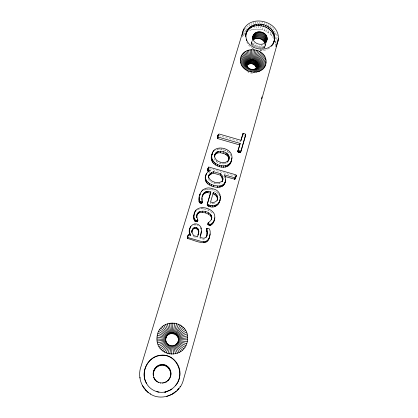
<?xml version="1.0" encoding="UTF-8"?>
<svg xmlns="http://www.w3.org/2000/svg" width="418" height="418" viewBox="0 0 418 418"><rect width="100%" height="100%" fill="white"/><g stroke="black" fill="none" stroke-linecap="round" stroke-linejoin="round"><path stroke-width="0.31" stroke-dasharray="2.09 1.57" d="M252.012 40.917L251.098 44.433L251.208 42.887L252.174 40.797M194.652 223.902L194.427 225.004L196.941 225.25L198.351 225.824M195.645 224.994L195.875 223.896M204.062 190.112L205.729 189.568L206.017 188.267M208.41 179.118L208.718 177.765M215.061 149.372L214.721 150.877C220.082 147.721 228.259 150.255 231.065 155.768M197.406 209.92L200.013 208.943L201.873 208.796L202.145 207.605M209.193 178.721L208.885 180.069C211.769 183.246 217.271 185.127 221.247 182.995M242.168 36.899L243.239 35.274L244.687 29.025M205.729 189.568L207.626 189.375L207.929 188.074M215.024 158.344L214.685 159.801C217.156 163.584 223.478 165.387 227.251 162.691M243.239 35.274L244.546 33.801L246.014 27.531M217.773 149.602L218.133 148.092M201.873 208.796L203.947 208.979L204.23 207.788M246.505 30.608L247.555 26.209M216.153 161.594L216.503 160.146M248.976 26.344L249.436 24.453M207.626 189.375L209.747 189.542L210.061 188.241M219.591 149.461L219.957 147.951M251.019 24.798L251.328 23.533M212.234 212.736L208.692 210.385L206.226 209.496L206.523 208.31M249.619 30.477L251.615 29.788L251.929 28.528M253.042 24.103L253.517 22.211M221.582 149.644L221.963 148.134M215.646 191.601L212.088 190.07L212.417 188.774M214.016 183.283L214.356 181.95M251.615 29.788L253.705 29.333L254.191 27.436M255.163 23.648L255.649 21.752M219.978 163.433L220.349 161.996M251.098 43.655L251.882 40.384M223.734 150.13L224.126 148.625M251.364 44.627L252.43 40.536M210.557 202.019L210.238 203.242L212.657 203.676L214.69 203.326M251.74 44.815L252.812 40.729M253.705 29.333L255.863 29.119L256.48 26.768M257.399 23.246L257.707 22.076M252.07 45.562L252.989 42.072M208.692 210.385L209.005 209.199M252.655 45.693L253.585 42.208M253.339 45.781L254.118 42.882M255.863 29.119L258.052 29.14L258.841 26.203M259.63 23.272L259.944 22.102M216.754 183.857L217.114 182.53M225.767 150.861L226.175 149.357M253.642 47.553L254.734 43.498M222.778 163.971L223.17 162.539M254.651 46.941L255.435 44.047M258.052 29.14L260.247 29.401L261.051 26.47M261.856 23.539L262.337 21.783M255.565 46.832L256.203 44.517M212.657 203.676L212.997 202.453M256.218 47.793L257.018 44.909M227.559 151.797L227.972 150.297M257.237 47.516L257.88 45.207M219.257 183.836L219.633 182.504M273.717 38.493C271.303 34.25 267.045 31.266 262.405 29.897L263.225 26.971M264.051 24.045L264.542 22.29M225.271 163.804L225.678 162.367M257.953 48.295L258.935 44.836M218.792 194.407L217.626 193.043L217.992 191.768M229.059 152.931L229.487 151.436M259.014 47.824L259.834 44.94M264.5 30.624L265.169 28.288M266.177 24.782L266.512 23.617M265.534 43.556L264.145 48.185L265.096 46.084L265.069 43.765M259.745 48.404L260.738 44.951M260.289 49.465L261.626 44.857M261.302 48.702L262.483 44.663M266.496 31.569L267.175 29.234M268.199 25.738L268.544 24.573M262.107 48.415L263.131 44.956M262.687 48.619L263.716 45.154M263.371 48.164L264.406 44.695M268.361 32.714L269.056 30.389M270.096 26.898L270.446 25.738M263.8 48.206L265.012 44.156M265.19 44.543L265.54 43.373M260.048 50.724L263.648 50.547L263.941 49.564M264.563 47.532L265.785 43.472M264.881 46.826L266.146 42.594M270.065 34.041L270.639 32.17M271.778 28.429L272.16 27.18M271.59 35.54L272.17 33.675M273.325 29.939L273.712 28.696M274.469 32.217L274.856 30.979M240.872 140.845L240.549 141.874L218.703 135.563M275.373 34.61L276.162 32.144M275.425 38.931L277.019 34.015M275.749 46.565L275.41 42.683L277.813 35.342M275.718 44.621L276.925 40.969M244.546 33.801L245.679 32.823M269.448 48.201L267.003 49.58L263.648 50.547M208.843 172.545L210.197 171.819M261.6 50.15L259.954 50.62M204.715 238.918L203.138 239.232L199.726 238.485M252.524 73.155L249.839 72.993L248.005 72.115M209.747 189.542L212.088 190.07M203.947 208.979L206.226 209.496M260.247 29.401L262.405 29.897M209.434 168.663L235.36 176.161M193.32 236.625L197.265 237.769M243.955 135.213L244.593 135.448M253.057 48.707L248.867 45.405L246.249 41.079M216.111 191.852L217.626 193.043M252.718 48.107L253.329 48.713M247.017 71.232L247.482 71.703M223.761 176.124L224.722 177.969M274.83 40.776L275.41 42.683"/><path stroke-width="0.63" d="M245.941 34.819C244.817 51.842 275.29 55.082 274.746 36.669C273.283 20.905 246.212 19.181 245.58 36.35L246.171 33.268M246.772 64.675C246.542 58.159 257.347 58.624 257.64 64.727C257.911 71.274 247.033 70.814 246.772 64.675L240.428 60.829C239.953 45.52 265.31 46.654 266.067 60.96C266.768 76.452 240.998 75.329 240.428 60.829M201.837 200.311C201.068 195.164 205.285 189.213 210.871 191.867L207.213 204.491L207.291 205.452C219.675 213.217 226.53 190.707 212.417 188.774C204.857 185.341 198.075 192.677 199.036 200.17C198.487 202.014 200.023 203.676 201.826 203.179L202.239 201.732L202.119 197.86M251.636 49.58L251.516 59.878L250.486 63.646L248.005 64.367L246.625 65.584L247.613 61.838L242.43 54.152M171.714 354.213L171.892 345.853C168.208 345.853 165.214 342.227 165.695 338.622L157.048 337.033C158.626 316.964 189.892 319.545 187.557 339.782C185.749 360.279 154.859 357.761 157.048 337.033M210.144 233.996L209.423 237.147C210.181 234.482 210.897 231.013 209.125 228.641L206.983 228.353C205.802 231.211 208.248 234.629 206.121 237.429M224.957 176.469L234.791 179.238L235.778 177.269L236.222 175.241L235.83 174.792L208.828 167.043L208.101 168.229L207.636 170.737L209.104 171.5M235.057 179.05L235.747 176.605M160.246 364.715C155.512 365.802 152.267 371.017 153.359 375.73C152.685 371.226 155.736 366.471 160.219 365.436L160.246 364.715C167.665 362.61 173.778 371.989 169.703 378.233L169.938 377.794L167.675 380.95L169.363 378.807L169.138 379.22M160.648 355.232C147.742 356.298 139.889 372.37 146.509 383.348C140.046 372.396 147.831 356.517 160.637 355.452L160.648 355.232C172.503 353.591 182.473 366.131 179.474 377.412C178.23 382.893 174.761 387.575 169.98 390.193C157.367 395.162 171.343 390.088 171.923 388.965M175.388 385.751C185.759 374.951 176.631 353.095 160.637 355.452M177.984 342.149C181.412 333.872 167.31 329.76 165.747 338.585C167.048 327.775 183.204 333.569 177.66 342.906L178.465 340.602L187.259 341.725M207.636 170.737L208.101 168.229M170.392 376.722L170.147 377.182C172.712 371.095 166.777 363.576 160.219 365.436M165.695 338.622L165.575 340.221L165.831 337.796L157.382 335.09M239.671 144.947L217.788 138.619L217.449 137.663L218.243 134.617L219.063 133.979L241.04 140.328L242.889 133.833L243.339 133.483L245.105 133.87L245.737 134.659L241.165 150.82L240.204 152.674L238.406 152.283L237.811 151.483L240.162 143.416L218.139 137.052L217.778 136.597L217.977 135.333M172.932 322.858L172.237 333.444M161.296 365.248L161.343 364.527M202.239 201.732L202.093 201.951C199.062 202.699 198.874 198.952 199.428 196.878L199.177 198.132M160.507 383.212L160.538 382.883C157.539 382.433 154.926 380.275 153.819 377.464L155.015 379.863L156.541 381.456L156.484 381.091M162.388 365.201L162.456 364.48M253.235 49.59L252.2 59.884L251.161 63.646L250.486 63.646M197.103 214.554L196.648 217.773C195.013 206.847 215.071 210.912 211.309 219.805L211.837 217.538M165.977 337.796L166.071 336.997L157.952 333.198M166.307 337.039L166.401 336.229L158.746 331.396M165.81 341.846L165.899 341.098L157.502 342.901M166.725 336.333L166.824 335.513L159.749 329.703M278.122 40.624C281.544 21.752 250.377 12.848 243.187 30.571L140.302 368.744C137.93 378.206 141.958 389.095 150.527 394.043L150.287 393.939C161.144 401.385 178.92 394.921 183.032 381.195L278.122 40.624L276.11 46.67M167.221 335.68L167.331 334.855L160.951 328.156M245.805 34.798C250.419 17.242 280.959 27.426 273.022 44.251L273.508 42.756M163.469 365.295L163.563 364.574M222.993 178.57L222.439 181.156C223.682 178.58 222.444 175.806 220.756 173.773L213.567 171.694C211.189 172.561 208.556 174.128 208.404 176.95L209.298 174.405M267.024 39.684C268.549 31.742 254.86 28.471 252.88 36.429C251.275 44.418 265.096 47.715 267.024 39.684L266.282 42.176M167.796 335.1L167.911 334.264L162.325 326.766M168.438 334.593L168.559 333.752L163.856 325.57M206.748 236.05L207.385 232.727L206.816 228.609M208.336 177.624L208.713 175.586M192.17 230.025L191.757 232.387C191.47 229.137 194.72 225.736 197.756 228.312L198.587 229.602L198.806 231.467L198.095 234.947L198.806 231.467M169.133 334.17L169.264 333.324L165.518 324.572M169.781 354.041L171.077 345.78M164.525 365.531L164.645 364.815M169.87 333.841L170.011 332.994L167.284 323.788M174.828 323.03L173.031 333.517M207.934 169.332L208.31 169.786L210.51 170.424C204.25 172.336 203.205 182.154 209.376 184.908C214.361 188.204 224.675 189.067 225.354 181.093M225.103 182.561C226.253 179.986 225.699 177.049 224.163 174.755L234.958 177.88L235.527 177.702M209.747 236.118C207.992 248.13 194.511 239.989 187.786 238.594L187.41 237.832L188.413 234.738L190.702 235.25L189.458 232.016L189.359 230.36L189.265 233.072L190.237 235.757M187.41 237.832L187.776 235.956M187.463 238.328L187.588 236.802M188.09 235.141L187.593 236.99M217.553 199.057C218.483 196.131 216.001 193.388 213.321 192.578L210.557 202.019C213.253 203.017 216.879 202.249 217.553 199.057L217.188 200.295L217.757 197.913M170.643 333.611L170.795 332.754L169.128 323.239M187.786 238.594L187.969 237.57L187.645 237.299M188.225 235.778L188.413 234.738M189.166 231.426C188.905 226.54 193.973 221.817 198.602 224.732C202.573 227.042 201.513 232.366 200.452 235.998L201.445 231.06M189.458 229.801L189.652 228.73M229.179 157.675L228.134 161.233C234.09 152.162 214.256 146.248 214.377 157.074M168.663 345.649L168.794 344.954L164.347 352.066M189.265 233.072L189.458 232.016M190.608 227.361L190.807 226.274M219.748 201.21L219.978 199.976M189.715 234.702L189.913 233.657M205.17 178.11L205.771 175.048M197.918 220.38L197.521 221.712C193.847 222.444 193.121 217.757 193.936 215.129C193.466 217.642 194.61 221.284 197.766 220.594L196.888 216.629M211.639 218.677L210.724 220.563L207.981 223.123L207.866 224.753C213.671 227.601 216.55 216.681 213.713 212.966C209.334 206.581 195.431 204.679 194.067 214.45L194.532 213.29M214.847 154.812C213.06 161.547 224.832 165.324 228.411 160.272M212.135 153.861C206.189 166.432 230.872 173.71 231.588 159.305C235.036 148.003 212.778 142.737 211.811 155.344L212.543 153.5M231.206 161.327L232.032 157.847M193.717 216.284L194.292 213.29M171.432 333.475L171.019 322.931M193.717 218.018L193.936 216.879M194.767 212.715L194.992 211.539M214.136 220.667L214.821 217.809M254.834 49.779L252.88 59.962L251.835 63.724L251.161 63.646M193.999 219.539L194.218 218.405M195.728 211.289L195.958 210.108M194.38 220.558L194.605 219.429M191.961 231.091L192.813 228.662M165.544 365.902L165.685 365.196M199.929 194.506L199.673 195.77L200.426 193.832M194.678 220.986L194.903 219.863M199.036 200.17L199.287 198.926M194.95 221.195L195.18 220.072M192.599 229.738L193.555 228.865L193.774 227.784M199.13 201.654L199.381 200.421M195.358 221.388L195.587 220.265M199.308 202.385L199.558 201.157M201.502 191.82L201.675 190.963M199.49 202.625L199.741 201.398M199.736 202.803L199.992 201.575M196.868 215.709L197.547 213.473M195.958 221.582L196.194 220.458M200.065 202.949L200.321 201.727M193.555 228.865L194.751 228.489L194.981 227.408M202.714 190.577L202.897 189.72M197.306 214.633L198.169 212.59M206.1 174.985L206.393 173.606M205.259 179.709L205.452 176.746M200.515 203.101L200.776 201.878M196.674 221.759L196.915 220.636M208.331 167.608L208.033 169.018L208.572 167.21M197.923 213.755L198.728 213.081L198.978 211.91M207.751 171.03L208.049 169.63M202.563 195.593L202.291 196.852L203.111 194.182M205.74 181.198L206.032 179.855L205.546 178.355M208.624 167.989L208.828 167.043M201.142 203.252L201.408 202.03M208.007 171.187L208.31 169.786M197.197 221.801L197.437 220.683M197.756 219.612L197.672 221.503M211.414 157.346L211.733 155.872C210.954 165.826 229.074 170.351 231.645 159.88M197.521 221.712L197.766 220.594M201.565 203.279L201.831 202.056M202.84 195.452L203.817 193.085M198.55 232.523L198.336 230.673L197.51 229.383L196.11 228.646L196.345 227.564M212.652 153.004L212.866 152.011M198.728 213.081L199.715 212.61L199.971 211.44M201.826 203.179L202.093 201.951M211.456 159.211L211.774 157.748M206.596 182.572L206.894 181.234L206.032 179.855M203.54 194.36L204.397 193.55L204.679 192.27M213.629 151.52L213.849 150.517M211.91 160.92L212.234 159.462M217.423 138.17L217.778 136.597M218.243 134.617L217.449 137.663M217.532 138.473L217.888 136.9M218.149 135.751L218.389 134.695M204.397 193.55L205.39 193.001L205.677 191.721M217.788 138.619L218.139 137.052M197.51 229.383L197.756 228.312M207.814 183.81L208.117 182.483L206.894 181.234M212.736 162.445L213.06 160.998M208.99 175.779L209.993 174.781L210.306 173.402M173.81 333.689L176.689 323.448M242.053 35.54L243.187 30.571M243.741 30.044L244.028 28.795M214.507 156.29L215.385 153.516M205.39 193.001L206.513 192.703L206.805 191.423M199.715 212.61L202.223 212.313L202.5 211.142M207.652 170.288L207.803 169.635M215.045 155L215.787 154.028L216.137 152.539M166.51 366.403L166.672 365.708M209.993 174.781L211.409 173.904L211.733 172.519M213.911 163.788L214.246 162.351M198.336 230.673L198.587 229.602M215.787 154.028L216.707 153.349L217.057 151.854M209.376 184.908L209.684 183.586L208.117 182.483M206.513 192.703L207.746 192.646L208.049 191.366M246.259 33.304L246.625 31.768M216.707 153.349L217.762 152.92L218.123 151.426M246.923 31.883L247.294 30.342M211.409 173.904L213.237 173.083L213.567 171.694M174.562 333.966L178.481 324.096M162.701 383.254L162.78 382.925L166.003 381.911L167.869 380.573M215.416 164.948L215.761 163.516M247.796 30.566L248.167 29.02M248.851 29.364L249.232 27.818M246.374 40.577L246.62 39.569M211.257 185.843L211.581 184.526L209.684 183.586M250.084 28.309L250.466 26.757M200.859 228.965L201.126 227.888M217.762 152.92L220.239 152.742L220.61 151.248M251.469 27.4L251.855 25.848M211.508 218.677C211.66 215.374 208.075 213.744 205.426 212.893L205.719 211.722M207.291 205.452L207.516 203.273L210.871 191.867M217.219 165.899L217.574 164.478M207.657 205.865L207.965 204.658L207.594 204.24M252.984 26.668L253.376 25.111M175.273 334.332L180.179 324.969M208.305 206.158L208.619 204.951L207.965 204.658M254.609 26.109L255.006 24.552M213.452 186.611L213.791 185.294L211.581 184.526M252.644 37.442L253.104 35.676M208.916 206.33L209.23 205.128C213.53 206.764 219.126 204.825 220.129 199.976M219.272 166.641L219.643 165.22M252.671 37.913L253.433 34.966M252.639 39.026L253.867 34.307M256.312 25.738L256.72 24.181M228.75 159.133C228.954 155.924 225.725 154.038 223.045 153.286L223.431 151.797M252.697 40.201L254.395 33.706M246.374 65.391L247.028 62.893L241.05 56.634M246.463 65.469L247.284 62.345L241.651 55.348M255.006 33.174L253.298 39.673C257.044 36.852 263.183 38.602 264.845 42.997L266.762 36.554M213.321 192.578L212.987 193.853C215.275 194.626 217.459 196.575 217.391 199.156M247.022 65.124L248.015 61.373L243.38 53.06M253.982 39.224L255.701 32.714M247.482 64.717L248.48 60.96L244.483 52.098M175.931 334.787L176.156 333.951L181.752 326.05M258.073 25.561L258.486 24.004M248.005 64.367L249.008 60.605L245.727 51.273M254.724 38.858L256.459 32.343M167.404 367.025L167.581 366.346M208.462 214.105L208.77 212.945M248.574 64.079L249.583 60.317L247.085 50.599M255.523 38.581L257.274 32.066M210.677 206.722L211.001 205.52M249.185 63.86L250.199 60.098L248.538 50.087M221.435 167.127L221.817 165.711M256.365 38.393L258.125 31.878M259.86 25.582L260.283 24.025M249.828 63.714L250.847 59.952L250.063 49.747M257.232 38.304L259.008 31.789M225.746 154.394L226.154 152.91M215.004 194.83L215.354 193.56M222.601 179.918L221.634 177.002L220.38 175.147L220.756 173.773M258.115 38.315L259.907 31.794M261.647 25.796L262.076 24.239M217.292 187.311L217.653 186C220.965 186.386 224.68 184.678 225.511 181.229M176.532 335.325L176.762 334.494L183.183 327.331M258.993 38.419L260.806 31.904M212.401 206.868L212.736 205.666M223.442 167.294L223.834 165.878M226.828 155.12L227.24 153.641M266.067 60.96L257.64 64.727L256.542 68.442L255.304 65.626L252.498 63.876L256.412 50.144M261.454 98.768L261.976 96.882M259.865 38.618L261.689 32.108M263.408 26.203L263.847 24.646M207.866 224.753L208.525 222.538M210.473 215.698L210.797 214.544M253.141 64.1L254.196 60.344L257.937 50.672M206.983 228.353L206.513 229.681M221.634 177.002L222.015 175.638M260.707 38.911L262.546 32.405M206.602 230.49L206.905 229.425M227.69 155.961L228.108 154.482M253.752 64.393L254.813 60.636L259.39 51.362M245.737 134.659L240.517 152.549M216.519 196.267L216.879 195.007M219.084 187.301L219.455 185.994M261.506 39.292L263.361 32.792M240.883 140.699L242.889 133.833M237.811 151.483L240.162 143.416M265.116 26.794L265.561 25.242M203.509 242.738L203.796 241.745C206.215 241.813 208.237 240.052 209.11 237.894L208.791 238.913M254.322 64.748L255.393 60.997L260.748 52.203M211.09 216.618L211.419 215.474M225.271 167.143L225.678 165.721M228.312 156.907L228.735 155.433M214.032 206.738L214.377 205.536M206.91 231.896L207.213 230.835M254.839 65.161L255.92 61.409L261.987 53.18M262.258 39.752L264.124 33.257M208.932 225.255L209.251 224.158L208.174 223.656L207.981 223.123M222.345 178.559L222.737 177.206M177.054 335.931L177.295 335.111L184.442 328.778M255.304 65.626L256.391 61.88L263.094 54.283M227.392 162.21L227.669 161.249M228.672 157.962L229.101 156.499M211.435 217.611L211.764 216.472M262.943 40.29L264.824 33.806M266.747 27.562L267.196 26.015M217.318 198.101L217.684 196.852M222.094 181.773L222.831 179.813M255.701 66.133L256.793 62.392L264.045 55.484M207.077 233.777L207.385 232.727M209.554 225.417L209.873 224.32C212.349 224.461 213.739 221.498 214.486 219.544M220.714 187.003L221.096 185.691M228.521 160.418L228.944 158.965M256.03 66.676L257.122 62.946L264.834 56.775M263.554 40.891L265.446 34.417M198.346 233.902L197.51 236.745L193.539 235.59L192.134 232.638L191.966 231.326M200.718 234.963L199.987 237.461L203.42 238.213L205.008 237.899L206.21 236.86L207.051 235.01M226.911 166.657L227.324 165.235M256.281 67.251L257.378 63.52L265.435 58.133M204.851 242.592L205.144 241.594M215.531 206.299L215.887 205.097M264.077 41.549L265.979 35.086M210.014 225.464L210.338 224.367M256.453 67.841L257.551 64.121L265.853 59.534M268.267 28.497L268.727 26.951M256.725 68.427L257.645 65.333L266.083 62.386M264.51 42.255L266.423 35.802M257.013 67.784L257.561 65.929L265.9 63.792M210.395 225.412L210.724 224.314M222.167 186.402L222.559 185.09M228.338 165.836L228.761 164.41M167.89 353.623L170.283 345.608M265.42 42.594L266.998 37.333M177.504 336.605L177.744 335.795L185.514 330.387M210.881 225.203L211.21 224.105M219.722 195.509L219.972 194.668M216.879 205.551L217.245 204.345M265.89 42.208L267.118 38.122M269.662 29.579L270.122 28.037M168.208 367.762L168.412 367.098M206.048 242.147L206.351 241.144M266.25 41.821L267.128 38.911M229.534 164.676L229.968 163.25M223.421 185.482L223.818 184.166M211.691 224.612L212.025 223.515M220.035 197.589L220.417 196.335M230.496 163.177L230.935 161.74M270.901 30.796L271.371 29.26M218.065 204.48L218.431 203.263M224.419 184.213L224.827 182.885M225.49 180.649L225.762 179.75M207.103 241.395L207.412 240.392M212.652 223.599L212.992 222.496M220.093 199.355L220.474 198.111M219.037 203.043L219.408 201.821M177.864 337.336L178.11 336.532L186.376 332.117M271.977 32.129L272.447 30.598M250.095 71.797L250.868 69.315M213.499 222.261L213.844 221.148M208.018 240.324L208.331 239.31M163.783 383.06L163.887 382.726M272.86 33.555L273.335 32.029M273.544 35.06L274.025 33.534M178.131 338.105L178.381 337.31L187.024 333.956M243.041 133.598L242.388 135.411M274.015 36.606L274.495 35.091M242.837 135.061L243.339 133.483M271.287 46.309L271.606 45.322M237.811 151.765L238.286 149.984M274.265 38.184L274.746 36.669M238.004 152.037L238.291 150.271M272.175 45.588L272.651 44.099M274.292 39.757L274.772 38.252M273.665 42.819L274.574 39.809M238.406 152.283L238.892 150.788L238.479 150.543M178.303 338.904L178.554 338.12L187.442 335.863M239.044 152.502L239.53 151.013L240.7 151.185L241.165 150.82M239.713 152.659L240.204 151.17M245.732 134.377L245.22 136.231M178.371 339.719L178.627 338.946L187.619 337.812M240.204 152.674L240.7 151.185M277.766 40.499L278.367 38.681M168.919 368.603L169.138 367.955M178.345 340.545L178.596 339.782L187.557 339.782M234.493 179.228L234.958 177.88M234.791 179.238L235.261 177.885M235.909 176.15L236.222 175.241M235.736 177.112L236.207 175.753M235.308 178.622L236.034 176.511M169.525 369.533L169.755 368.901M164.844 382.726L164.969 382.386M170.011 370.531L170.251 369.925M170.366 371.592L170.617 371.012M166.003 381.911L165.857 382.256L166.975 381.3M205.484 176.422L205.896 175.466M166.066 352.959L169.515 345.325M170.596 372.694L170.847 372.135M189.688 229.315L190.378 227.852M170.69 373.823L170.946 373.29M170.643 374.962L170.899 374.45M170.466 376.085L170.716 375.599M168.459 380.134L168.668 379.737M177.039 390.297L178.883 388.144M248.548 71.259L250.215 69.085M162.754 350.958L168.12 344.484M222.355 180.884C218.52 184.599 209.664 181.961 208.535 176.715M171.892 345.853C174.395 345.926 176.809 344.411 177.906 342.175L185.953 345.446M161.311 349.652L167.513 343.936M166.704 396.431L171.694 394.435L176.255 391.128M247.075 70.553L249.593 68.787M160.052 348.168L166.981 343.314M179.897 386.765L180.471 386.462M158.981 346.527L166.526 342.624M178.209 389.059L178.737 388.818M245.706 69.696L249.013 68.427M158.129 344.766L166.165 341.882M174.076 392.925L174.489 392.789M171.694 394.435L172.044 394.336M169.154 395.621L169.431 395.559M165.768 391.818C158.041 393.834 149.832 389.827 146.441 383.275M244.452 68.698L248.485 68.009M257.394 66.509L265.514 65.156M157.111 340.973L165.727 340.283M257.148 67.058L264.934 66.457M162.78 382.925L160.538 382.883M243.344 67.58L248.015 67.533M256.819 67.57L264.166 67.669M156.959 339.008L165.664 339.453M256.422 68.04L263.23 68.777M194.751 228.489L196.11 228.646M242.393 66.358L247.613 67.016M203.796 241.745L200.619 241.238L187.969 237.57M207.746 192.646L210.552 193.147M202.223 212.313L205.426 212.893M213.791 185.294L217.653 186M220.239 152.742L223.045 153.286M255.952 68.453L262.133 69.759M156.807 391.682L159.002 392.168M251.835 63.724L252.498 63.876M241.614 65.051L247.278 66.462M209.251 224.158L209.873 224.32M178.235 341.407L186.721 343.627M213.237 173.083L220.38 175.147M208.619 204.951L209.23 205.128M255.429 68.813L260.895 70.605M238.892 150.788L239.53 151.013M241.024 63.677L247.028 65.882M254.849 69.106L259.531 71.295M240.622 62.261L246.86 65.281M147.967 392.298L148.27 392.45L146.232 390.564L142.501 385.725M145.872 390.36L146.232 390.564M184.97 347.159L177.488 342.896L176.751 344.275L176.986 343.559L183.784 348.737M144.043 388.155L144.45 388.416M254.233 69.325L258.068 71.823M240.434 59.398L246.772 64.069M240.643 57.992L246.86 63.473M253.58 69.477L256.527 72.178M176.406 344.155L182.415 350.159M139.826 377.475L140.349 378.024M175.759 344.672L180.884 351.392M252.911 69.55L254.933 72.356M175.053 345.106L179.218 352.421M174.301 345.446L177.436 353.226M252.226 69.545L253.313 72.351M153.934 377.909L153.234 375.239M173.517 345.686L175.57 353.8M153.145 374.079L153.275 374.596M154.31 378.499L154.414 378.922M153.202 372.919L153.333 373.462M154.926 379.46L155.015 379.863M153.396 371.769L153.521 372.339M153.73 370.651L153.85 371.241M155.653 380.328L155.731 380.709M154.19 369.58L154.299 370.196M154.775 368.582L154.874 369.214M155.475 367.657L155.559 368.315M172.707 345.822L173.653 354.13M157.403 381.738L157.44 382.089M156.28 366.832L156.342 367.506M157.173 366.116L157.215 366.805M251.542 69.466L251.693 72.162M158.396 382.256L158.412 382.601M158.14 365.52L158.161 366.22M201.962 202.207L201.967 202.955M159.169 365.05L159.169 365.76"/></g></svg>
